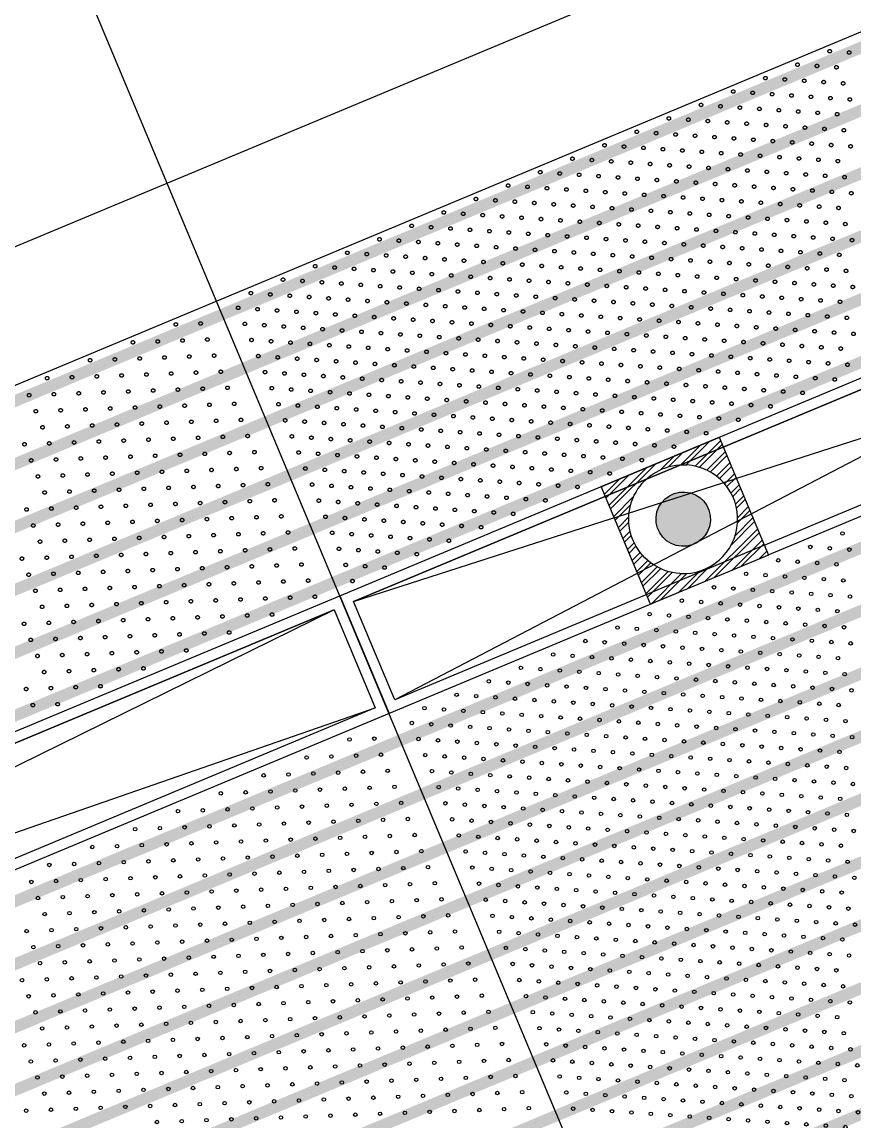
# Model space of a CAD drawing. Header units: millimetres. Extents: x 768159 to 833032, y -1374957 to -1225629.
# Drawn here: x 828610 to 830042, y -1268620 to -1266727 of the extents above; entities that cross this region are included whole.
import ezdxf
from ezdxf.xclip import XClip

# ---------------------------------------------------------------- set-up
doc = ezdxf.new("R2010")
doc.units = ezdxf.units.MM
doc.header["$LTSCALE"] = 10
doc.header["$MEASUREMENT"] = 0
doc.header["$XCLIPFRAME"] = 0
doc.set_wipeout_variables(frame=1)
doc.linetypes.add('CENTER', pattern=[50.8, 31.75, -6.35, 6.35, -6.35])
for name, color, linetype in [('I—平顶—分格线', 8, 'Continuous'), ('I—平顶—喷淋', 21, 'Continuous'), ('I—平顶—暖通', 144, 'Continuous'), ('I—平顶—灯具', 62, 'Continuous'), ('I—平顶—造型', 122, 'Continuous')]:
    doc.layers.add(name, color=color, linetype=linetype)

# ---------------------------------------------------------------- blocks, each defined once
blk = doc.blocks.new('4560')
at = {"layer": 'I—平顶—分格线', "color": 1}
for centre in [(-2960, -20), (-2880, -20), (-2800, -20), (-2720, -20), (-2640, -20), (-2560, -20), (-2480, -20), (-2920, -35), (-2840, -35), (-2760, -35), (-2680, -35), (-2600, -35), (-2520, -35), (-2440, -35), (-2960, -50), (-2880, -50), (-2800, -50), (-2720, -50), (-2640, -50), (-2560, -50), (-2480, -50), (-2920, -65), (-2840, -65), (-2760, -65), (-2680, -65), (-2600, -65), (-2520, -65), (-2440, -65), (-2960, -80), (-2920, -95), (-2880, -80), (-2840, -95), (-2800, -80), (-2760, -95), (-2720, -80), (-2680, -95), (-2640, -80), (-2600, -95), (-2560, -80), (-2520, -95), (-2480, -80), (-2960, -110), (-2880, -110), (-2800, -110), (-2720, -110), (-2640, -110), (-2560, -110), (-2480, -110), (-2920, -125), (-2840, -125), (-2760, -125), (-2680, -125), (-2600, -125), (-2520, -125), (-2960, -140), (-2880, -140), (-2800, -140), (-2720, -140), (-2640, -140), (-2560, -140), (-2480, -140), (-2960, -170), (-2920, -155), (-2880, -170), (-2840, -155), (-2800, -170), (-2760, -155), (-2720, -170), (-2680, -155), (-2640, -170), (-2600, -155), (-2560, -170), (-2520, -155), (-2480, -170), (-2920, -185), (-2840, -185), (-2760, -185), (-2680, -185), (-2600, -185), (-2520, -185), (-2960, -200), (-2880, -200), (-2800, -200), (-2720, -200), (-2640, -200), (-2560, -200), (-2960, -230), (-2920, -215), (-2880, -230), (-2840, -215), (-2800, -230), (-2760, -215), (-2720, -230), (-2680, -215), (-2640, -230), (-2600, -215), (-2560, -230), (-2520, -215), (-2920, -245), (-2840, -245), (-2760, -245), (-2680, -245), (-2600, -245), (-2520, -245), (-2960, -260), (-2880, -260), (-2800, -260), (-2720, -260), (-2640, -260), (-2560, -260), (-2920, -275), (-2840, -275), (-2760, -275), (-2680, -275), (-2600, -275), (-2520, -275), (-2960, -290), (-2920, -305), (-2880, -290), (-2840, -305), (-2800, -290), (-2760, -305), (-2720, -290), (-2680, -305), (-2640, -290), (-2600, -305), (-2560, -290), (-2960, -320), (-2880, -320), (-2800, -320), (-2720, -320), (-2640, -320), (-2560, -320), (-2920, -335), (-2840, -335), (-2760, -335), (-2680, -335), (-2600, -335), (-2960, -350), (-2880, -350), (-2800, -350), (-2720, -350), (-2640, -350), (-2560, -350), (-2960, -380), (-2920, -365), (-2880, -380), (-2840, -365), (-2800, -380), (-2760, -365), (-2720, -380), (-2680, -365), (-2640, -380), (-2600, -365), (-2920, -395), (-2840, -395), (-2760, -395), (-2680, -395), (-2600, -395), (-2960, -410), (-2880, -410), (-2800, -410), (-2720, -410), (-2640, -410), (-2920, -425), (-2840, -425), (-2760, -425), (-2680, -425), (-2600, -425), (-2960, -440), (-2920, -455), (-2880, -440), (-2840, -455), (-2800, -440), (-2760, -455), (-2720, -440), (-2680, -455), (-2640, -440), (-2600, -455), (-2960, -470), (-2880, -470), (-2800, -470), (-2720, -470), (-2640, -470), (-2920, -485), (-2840, -485), (-2760, -485), (-2680, -485), (-2960, -500), (-2880, -500), (-2800, -500), (-2720, -500), (-2640, -500), (-2960, -530), (-2920, -515), (-2880, -530), (-2840, -515), (-2800, -530), (-2760, -515), (-2720, -530), (-2680, -515), (-2640, -530), (-2920, -545), (-2840, -545), (-2760, -545), (-2680, -545), (-2960, -680), (-2920, -695), (-2960, -710), (-2880, -710), (-2960, -740), (-2920, -725), (-2880, -740), (-2840, -725), (-2800, -740), (-2920, -755), (-2840, -755), (-2760, -755), (-2960, -770), (-2880, -770), (-2800, -770), (-2720, -770), (-2920, -785), (-2840, -785), (-2760, -785), (-2680, -785), (-2960, -800), (-2920, -815), (-2880, -800), (-2840, -815), (-2800, -800), (-2760, -815), (-2720, -800), (-2680, -815), (-2640, -800), (-2600, -815), (-2960, -830), (-2880, -830), (-2800, -830), (-2720, -830), (-2640, -830), (-2560, -830), (-2920, -845), (-2840, -845), (-2760, -845), (-2680, -845), (-2600, -845), (-2520, -845), (-2960, -860), (-2880, -860), (-2800, -860), (-2720, -860), (-2640, -860), (-2560, -860), (-2480, -860), (-2960, -890), (-2920, -875), (-2880, -890), (-2840, -875), (-2800, -890), (-2760, -875), (-2720, -890), (-2680, -875), (-2640, -890), (-2600, -875), (-2560, -890), (-2520, -875), (-2480, -890), (-2440, -875), (-2400, -890), (-2920, -905), (-2840, -905), (-2760, -905), (-2680, -905), (-2600, -905), (-2520, -905), (-2440, -905), (-2360, -905), (-2960, -920), (-2880, -920), (-2800, -920), (-2720, -920), (-2640, -920), (-2560, -920), (-2480, -920), (-2400, -920), (-2920, -935), (-2840, -935), (-2760, -935), (-2680, -935), (-2600, -935), (-2520, -935), (-2440, -935), (-2360, -935), (-2960, -950), (-2920, -965), (-2880, -950), (-2840, -965), (-2800, -950), (-2760, -965), (-2720, -950), (-2680, -965), (-2640, -950), (-2600, -965), (-2560, -950), (-2520, -965), (-2480, -950), (-2440, -965), (-2400, -950), (-2360, -965), (-2320, -950), (-2280, -965), (-2960, -980), (-2880, -980), (-2800, -980), (-2720, -980), (-2640, -980), (-2560, -980), (-2480, -980), (-2400, -980), (-2320, -980), (-2240, -980), (-2920, -995), (-2840, -995), (-2760, -995), (-2680, -995), (-2600, -995), (-2520, -995), (-2440, -995), (-2360, -995), (-2280, -995), (-2200, -995), (-2960, -1010), (-2920, -1025), (-2880, -1010), (-2840, -1025), (-2800, -1010), (-2760, -1025), (-2720, -1010), (-2680, -1025), (-2640, -1010), (-2600, -1025), (-2560, -1010), (-2520, -1025), (-2480, -1010), (-2440, -1025), (-2400, -1010), (-2360, -1025), (-2320, -1010), (-2280, -1025), (-2240, -1010), (-2200, -1025), (-2160, -1010), (-2960, -1040), (-2880, -1040), (-2800, -1040), (-2720, -1040), (-2640, -1040), (-2560, -1040), (-2480, -1040), (-2400, -1040), (-2320, -1040), (-2240, -1040), (-2920, -1055), (-2840, -1055), (-2760, -1055), (-2680, -1055), (-2600, -1055), (-2520, -1055), (-2440, -1055), (-2360, -1055), (-2280, -1055), (-2200, -1055), (-2960, -1070), (-2880, -1070), (-2800, -1070), (-2720, -1070), (-2640, -1070), (-2560, -1070), (-2480, -1070), (-2400, -1070), (-2320, -1070), (-2240, -1070), (-2960, -1100), (-2920, -1085), (-2880, -1100), (-2840, -1085), (-2800, -1100), (-2760, -1085), (-2720, -1100), (-2680, -1085), (-2640, -1100), (-2600, -1085), (-2560, -1100), (-2520, -1085), (-2480, -1100), (-2440, -1085), (-2400, -1100), (-2360, -1085), (-2320, -1100), (-2280, -1085), (-2240, -1100), (-2200, -1085), (-2920, -1115), (-2840, -1115), (-2760, -1115), (-2680, -1115), (-2600, -1115), (-2520, -1115), (-2440, -1115), (-2360, -1115), (-2280, -1115), (-2200, -1115), (-2960, -1130), (-2880, -1130), (-2800, -1130), (-2720, -1130), (-2640, -1130), (-2560, -1130), (-2480, -1130), (-2400, -1130), (-2320, -1130), (-2240, -1130), (-2920, -1145), (-2840, -1145), (-2760, -1145), (-2680, -1145), (-2600, -1145), (-2520, -1145), (-2440, -1145), (-2360, -1145), (-2280, -1145), (-2960, -1160), (-2920, -1175), (-2880, -1160), (-2840, -1175), (-2800, -1160), (-2760, -1175), (-2720, -1160), (-2680, -1175), (-2640, -1160), (-2600, -1175), (-2560, -1160), (-2520, -1175), (-2480, -1160), (-2440, -1175), (-2400, -1160), (-2360, -1175), (-2320, -1160), (-2280, -1175), (-2240, -1160), (-2960, -1190), (-2880, -1190), (-2800, -1190), (-2720, -1190), (-2640, -1190), (-2560, -1190), (-2480, -1190), (-2400, -1190), (-2320, -1190), (-2240, -1190), (-2920, -1205), (-2840, -1205), (-2760, -1205), (-2680, -1205), (-2600, -1205), (-2520, -1205), (-2440, -1205), (-2360, -1205), (-2280, -1205), (-2960, -1220), (-2880, -1220), (-2800, -1220), (-2720, -1220), (-2640, -1220), (-2560, -1220), (-2480, -1220), (-2400, -1220), (-2320, -1220), (-2240, -1220), (-2960, -1250), (-2920, -1235), (-2880, -1250), (-2840, -1235), (-2800, -1250), (-2760, -1235), (-2720, -1250), (-2680, -1235), (-2640, -1250), (-2600, -1235), (-2560, -1250), (-2520, -1235), (-2480, -1250), (-2440, -1235), (-2400, -1250), (-2360, -1235), (-2320, -1250), (-2280, -1235), (-2920, -1265), (-2840, -1265), (-2760, -1265), (-2680, -1265), (-2600, -1265), (-2520, -1265), (-2440, -1265), (-2360, -1265), (-2280, -1265), (-2960, -1280), (-2880, -1280), (-2800, -1280), (-2720, -1280), (-2640, -1280), (-2560, -1280), (-2480, -1280), (-2400, -1280), (-2320, -1280), (-2920, -1295), (-2840, -1295), (-2760, -1295), (-2680, -1295), (-2600, -1295), (-2520, -1295), (-2440, -1295), (-2360, -1295), (-2280, -1295), (-2960, -1310), (-2920, -1325), (-2880, -1310), (-2840, -1325), (-2800, -1310), (-2760, -1325), (-2720, -1310), (-2680, -1325), (-2640, -1310), (-2600, -1325), (-2560, -1310), (-2520, -1325), (-2480, -1310), (-2440, -1325), (-2400, -1310), (-2360, -1325), (-2320, -1310), (-2960, -1340), (-2880, -1340), (-2800, -1340), (-2720, -1340), (-2640, -1340), (-2560, -1340), (-2480, -1340), (-2400, -1340), (-2320, -1340), (-2920, -1355), (-2840, -1355), (-2760, -1355), (-2680, -1355), (-2600, -1355), (-2520, -1355), (-2440, -1355), (-2360, -1355), (-2960, -1370), (-2880, -1370), (-2800, -1370), (-2720, -1370), (-2640, -1370), (-2560, -1370), (-2480, -1370), (-2400, -1370), (-2320, -1370), (-2920, -1385), (-2840, -1385), (-2760, -1385), (-2680, -1385), (-2600, -1385), (-2520, -1385), (-2440, -1385), (-2360, -1385)]:
    blk.add_circle(centre, 3, dxfattribs=at)
blk = doc.blocks.new('30-2')
at = {"layer": 'I—平顶—分格线'}
for centre in [(-530, -1054.7), (-545, -1084.7), (-515, -1084.7), (-485, -1084.7), (-455, -1084.7), (-530, -1114.7), (-500, -1114.7), (-470, -1114.7), (-440, -1114.7), (-410, -1114.7), (-380, -1114.7), (-545, -1144.7), (-515, -1144.7), (-485, -1144.7), (-455, -1144.7), (-425, -1144.7), (-395, -1144.7), (-365, -1144.7), (-335, -1144.7), (-305, -1144.7), (-530, -1174.7), (-500, -1174.7), (-470, -1174.7), (-440, -1174.7), (-410, -1174.7), (-380, -1174.7), (-350, -1174.7), (-320, -1174.7), (-290, -1174.7), (-260, -1174.7), (-230, -1174.7), (-545, -1204.7), (-515, -1204.7), (-485, -1204.7), (-455, -1204.7), (-425, -1204.7), (-395, -1204.7), (-365, -1204.7), (-335, -1204.7), (-305, -1204.7), (-275, -1204.7), (-245, -1204.7), (-215, -1204.7), (-185, -1204.7), (-155, -1204.7), (-530, -1234.7), (-500, -1234.7), (-470, -1234.7), (-440, -1234.7), (-410, -1234.7), (-380, -1234.7), (-350, -1234.7), (-320, -1234.7), (-290, -1234.7), (-260, -1234.7), (-230, -1234.7), (-200, -1234.7), (-170, -1234.7), (-140, -1234.7), (-110, -1234.7), (-80, -1234.7), (-545, -1264.7), (-515, -1264.7), (-485, -1264.7), (-455, -1264.7), (-425, -1264.7), (-395, -1264.7), (-365, -1264.7), (-335, -1264.7), (-305, -1264.7), (-275, -1264.7), (-245, -1264.7), (-215, -1264.7), (-185, -1264.7), (-155, -1264.7), (-125, -1264.7), (-95, -1264.7), (-65, -1264.7), (-35, -1264.7), (-530, -1294.7), (-500, -1294.7), (-470, -1294.7), (-440, -1294.7), (-410, -1294.7), (-380, -1294.7), (-350, -1294.7), (-320, -1294.7), (-290, -1294.7), (-260, -1294.7), (-230, -1294.7), (-200, -1294.7), (-170, -1294.7), (-140, -1294.7), (-110, -1294.7), (-80, -1294.7), (-50, -1294.7), (-20, -1294.7), (-545, -1324.7), (-515, -1324.7), (-485, -1324.7), (-455, -1324.7), (-425, -1324.7), (-395, -1324.7), (-365, -1324.7), (-335, -1324.7), (-305, -1324.7), (-275, -1324.7), (-245, -1324.7), (-215, -1324.7), (-185, -1324.7), (-155, -1324.7), (-125, -1324.7), (-95, -1324.7), (-65, -1324.7), (-35, -1324.7), (-530, -1354.7), (-500, -1354.7), (-470, -1354.7), (-440, -1354.7), (-410, -1354.7), (-380, -1354.7), (-350, -1354.7), (-320, -1354.7), (-290, -1354.7), (-260, -1354.7), (-230, -1354.7), (-200, -1354.7), (-170, -1354.7), (-140, -1354.7), (-110, -1354.7), (-80, -1354.7), (-50, -1354.7), (-20, -1354.7), (-1385, -1384.7), (-1355, -1384.7), (-545, -1384.7), (-515, -1384.7), (-485, -1384.7), (-455, -1384.7), (-425, -1384.7), (-395, -1384.7), (-365, -1384.7), (-335, -1384.7), (-305, -1384.7), (-275, -1384.7), (-245, -1384.7), (-215, -1384.7), (-185, -1384.7), (-155, -1384.7), (-125, -1384.7), (-95, -1384.7), (-65, -1384.7), (-35, -1384.7), (-1370, -1414.7), (-1340, -1414.7), (-1310, -1414.7), (-1280, -1414.7), (-530, -1414.7), (-500, -1414.7), (-470, -1414.7), (-440, -1414.7), (-410, -1414.7), (-380, -1414.7), (-350, -1414.7), (-320, -1414.7), (-290, -1414.7), (-260, -1414.7), (-230, -1414.7), (-200, -1414.7), (-170, -1414.7), (-140, -1414.7), (-110, -1414.7), (-80, -1414.7), (-50, -1414.7), (-20, -1414.7), (-1385, -1444.7), (-1355, -1444.7), (-1325, -1444.7), (-1295, -1444.7), (-1265, -1444.7), (-1235, -1444.7), (-1205, -1444.7), (-545, -1444.7), (-515, -1444.7), (-485, -1444.7), (-455, -1444.7), (-425, -1444.7), (-395, -1444.7), (-365, -1444.7), (-335, -1444.7), (-305, -1444.7), (-275, -1444.7), (-245, -1444.7), (-215, -1444.7), (-185, -1444.7), (-155, -1444.7), (-125, -1444.7), (-95, -1444.7), (-65, -1444.7), (-35, -1444.7), (-1370, -1474.7), (-1340, -1474.7), (-1310, -1474.7), (-1280, -1474.7), (-1250, -1474.7), (-1220, -1474.7), (-1190, -1474.7), (-1160, -1474.7), (-1130, -1474.7), (-530, -1474.7), (-500, -1474.7), (-470, -1474.7), (-440, -1474.7), (-410, -1474.7), (-380, -1474.7), (-350, -1474.7), (-320, -1474.7), (-290, -1474.7), (-260, -1474.7), (-230, -1474.7), (-200, -1474.7), (-170, -1474.7), (-140, -1474.7), (-110, -1474.7), (-80, -1474.7), (-50, -1474.7), (-20, -1474.7), (-1385, -1504.7), (-1355, -1504.7), (-1325, -1504.7), (-1295, -1504.7), (-1265, -1504.7), (-1235, -1504.7), (-1205, -1504.7), (-1175, -1504.7), (-1145, -1504.7), (-1115, -1504.7), (-1085, -1504.7), (-1055, -1504.7), (-545, -1504.7), (-515, -1504.7), (-485, -1504.7), (-455, -1504.7), (-425, -1504.7), (-395, -1504.7), (-365, -1504.7), (-335, -1504.7), (-305, -1504.7), (-275, -1504.7), (-245, -1504.7), (-215, -1504.7), (-185, -1504.7), (-155, -1504.7), (-125, -1504.7), (-95, -1504.7), (-65, -1504.7), (-35, -1504.7), (-1370, -1534.7), (-1340, -1534.7), (-1310, -1534.7), (-1280, -1534.7), (-1250, -1534.7), (-1220, -1534.7), (-1190, -1534.7), (-1160, -1534.7), (-1130, -1534.7), (-1100, -1534.7), (-1070, -1534.7), (-1040, -1534.7), (-1010, -1534.7), (-980, -1534.7), (-530, -1534.7), (-500, -1534.7), (-470, -1534.7), (-440, -1534.7), (-410, -1534.7), (-380, -1534.7), (-350, -1534.7), (-320, -1534.7), (-290, -1534.7), (-260, -1534.7), (-230, -1534.7), (-200, -1534.7), (-170, -1534.7), (-140, -1534.7), (-110, -1534.7), (-80, -1534.7), (-50, -1534.7), (-20, -1534.7), (-1385, -1564.7), (-1355, -1564.7), (-1325, -1564.7), (-1295, -1564.7), (-1265, -1564.7), (-1235, -1564.7), (-1205, -1564.7), (-1175, -1564.7), (-1145, -1564.7), (-1115, -1564.7), (-1085, -1564.7), (-1055, -1564.7), (-1025, -1564.7), (-995, -1564.7), (-965, -1564.7), (-935, -1564.7), (-905, -1564.7), (-545, -1564.7), (-515, -1564.7), (-485, -1564.7), (-455, -1564.7), (-425, -1564.7), (-395, -1564.7), (-365, -1564.7), (-335, -1564.7), (-305, -1564.7), (-275, -1564.7), (-245, -1564.7), (-215, -1564.7), (-185, -1564.7), (-155, -1564.7), (-125, -1564.7), (-95, -1564.7), (-65, -1564.7), (-35, -1564.7), (-1370, -1594.7), (-1340, -1594.7), (-1310, -1594.7), (-1280, -1594.7), (-1250, -1594.7), (-1220, -1594.7), (-1190, -1594.7), (-1160, -1594.7), (-1130, -1594.7), (-1100, -1594.7), (-1070, -1594.7), (-1040, -1594.7), (-1010, -1594.7), (-980, -1594.7), (-950, -1594.7), (-920, -1594.7), (-890, -1594.7), (-860, -1594.7), (-830, -1594.7), (-530, -1594.7), (-500, -1594.7), (-470, -1594.7), (-440, -1594.7), (-410, -1594.7), (-380, -1594.7), (-350, -1594.7), (-320, -1594.7), (-290, -1594.7), (-260, -1594.7), (-230, -1594.7), (-200, -1594.7), (-170, -1594.7), (-140, -1594.7), (-110, -1594.7), (-80, -1594.7), (-50, -1594.7), (-20, -1594.7), (-1385, -1624.7), (-1355, -1624.7), (-1325, -1624.7), (-1295, -1624.7), (-1265, -1624.7), (-1235, -1624.7), (-1205, -1624.7), (-1175, -1624.7), (-1145, -1624.7), (-1115, -1624.7), (-1085, -1624.7), (-1055, -1624.7), (-1025, -1624.7), (-995, -1624.7), (-965, -1624.7), (-935, -1624.7), (-905, -1624.7), (-875, -1624.7), (-845, -1624.7), (-815, -1624.7), (-785, -1624.7), (-755, -1624.7), (-545, -1624.7), (-515, -1624.7), (-485, -1624.7), (-455, -1624.7), (-425, -1624.7), (-395, -1624.7), (-365, -1624.7), (-335, -1624.7), (-305, -1624.7), (-275, -1624.7), (-245, -1624.7), (-215, -1624.7), (-185, -1624.7), (-155, -1624.7), (-125, -1624.7), (-95, -1624.7), (-65, -1624.7), (-35, -1624.7), (-1370, -1654.7), (-1340, -1654.7), (-1310, -1654.7), (-1280, -1654.7), (-1250, -1654.7), (-1220, -1654.7), (-1190, -1654.7), (-1160, -1654.7), (-1130, -1654.7), (-1100, -1654.7), (-1070, -1654.7), (-1040, -1654.7), (-1010, -1654.7), (-980, -1654.7), (-950, -1654.7), (-920, -1654.7), (-890, -1654.7), (-860, -1654.7), (-830, -1654.7), (-800, -1654.7), (-770, -1654.7), (-740, -1654.7), (-710, -1654.7), (-530, -1654.7), (-500, -1654.7), (-470, -1654.7), (-440, -1654.7), (-410, -1654.7), (-380, -1654.7), (-350, -1654.7), (-320, -1654.7), (-290, -1654.7), (-260, -1654.7), (-230, -1654.7), (-200, -1654.7), (-170, -1654.7), (-140, -1654.7), (-110, -1654.7), (-80, -1654.7), (-50, -1654.7), (-20, -1654.7), (-1385, -1684.7), (-1355, -1684.7), (-1325, -1684.7), (-1295, -1684.7), (-1265, -1684.7), (-1235, -1684.7), (-1205, -1684.7), (-1175, -1684.7), (-1145, -1684.7), (-1115, -1684.7), (-1085, -1684.7), (-1055, -1684.7), (-1025, -1684.7), (-995, -1684.7), (-965, -1684.7), (-935, -1684.7), (-905, -1684.7), (-875, -1684.7), (-845, -1684.7), (-815, -1684.7), (-785, -1684.7), (-755, -1684.7), (-725, -1684.7), (-695, -1684.7), (-665, -1684.7), (-635, -1684.7), (-545, -1684.7), (-515, -1684.7), (-485, -1684.7), (-455, -1684.7), (-425, -1684.7), (-395, -1684.7), (-365, -1684.7), (-335, -1684.7), (-305, -1684.7), (-275, -1684.7), (-245, -1684.7), (-215, -1684.7), (-185, -1684.7), (-155, -1684.7), (-125, -1684.7), (-95, -1684.7), (-65, -1684.7), (-35, -1684.7), (-1370, -1714.7), (-1340, -1714.7), (-1310, -1714.7), (-1280, -1714.7), (-1250, -1714.7), (-1220, -1714.7), (-1190, -1714.7), (-1160, -1714.7), (-1130, -1714.7), (-1100, -1714.7), (-1070, -1714.7), (-1040, -1714.7), (-1010, -1714.7), (-980, -1714.7), (-950, -1714.7), (-920, -1714.7), (-890, -1714.7), (-860, -1714.7), (-830, -1714.7), (-800, -1714.7), (-770, -1714.7), (-740, -1714.7), (-710, -1714.7), (-680, -1714.7), (-650, -1714.7), (-620, -1714.7), (-590, -1714.7), (-560, -1714.7), (-530, -1714.7), (-500, -1714.7), (-470, -1714.7), (-440, -1714.7), (-410, -1714.7), (-380, -1714.7), (-350, -1714.7), (-320, -1714.7), (-290, -1714.7), (-260, -1714.7), (-230, -1714.7), (-200, -1714.7), (-170, -1714.7), (-140, -1714.7), (-110, -1714.7), (-80, -1714.7), (-50, -1714.7), (-20, -1714.7), (-1385, -1744.7), (-1355, -1744.7), (-1325, -1744.7), (-1295, -1744.7), (-1265, -1744.7), (-1235, -1744.7), (-1205, -1744.7), (-1175, -1744.7), (-1145, -1744.7), (-1115, -1744.7), (-1085, -1744.7), (-1055, -1744.7), (-1025, -1744.7), (-995, -1744.7), (-965, -1744.7), (-935, -1744.7), (-905, -1744.7), (-875, -1744.7), (-845, -1744.7), (-815, -1744.7), (-785, -1744.7), (-755, -1744.7), (-725, -1744.7), (-695, -1744.7), (-665, -1744.7), (-635, -1744.7), (-605, -1744.7), (-575, -1744.7), (-545, -1744.7), (-515, -1744.7), (-485, -1744.7), (-455, -1744.7), (-425, -1744.7), (-395, -1744.7), (-365, -1744.7), (-335, -1744.7), (-305, -1744.7), (-275, -1744.7), (-245, -1744.7), (-215, -1744.7), (-185, -1744.7), (-155, -1744.7), (-125, -1744.7), (-95, -1744.7), (-65, -1744.7), (-35, -1744.7), (-1370, -1774.7), (-1340, -1774.7), (-1310, -1774.7), (-1280, -1774.7), (-1250, -1774.7), (-1220, -1774.7), (-1190, -1774.7), (-1160, -1774.7), (-1130, -1774.7), (-1100, -1774.7), (-1070, -1774.7), (-1040, -1774.7), (-1010, -1774.7), (-980, -1774.7), (-950, -1774.7), (-920, -1774.7), (-890, -1774.7), (-860, -1774.7), (-830, -1774.7), (-800, -1774.7), (-770, -1774.7), (-740, -1774.7), (-710, -1774.7), (-680, -1774.7), (-650, -1774.7), (-620, -1774.7), (-590, -1774.7), (-560, -1774.7), (-530, -1774.7), (-500, -1774.7), (-470, -1774.7), (-440, -1774.7), (-410, -1774.7), (-380, -1774.7), (-350, -1774.7), (-320, -1774.7), (-290, -1774.7), (-260, -1774.7), (-230, -1774.7), (-200, -1774.7), (-170, -1774.7), (-140, -1774.7), (-110, -1774.7), (-80, -1774.7), (-50, -1774.7), (-20, -1774.7), (-1385, -1804.7), (-1355, -1804.7), (-1325, -1804.7), (-1295, -1804.7), (-1265, -1804.7), (-1235, -1804.7), (-1205, -1804.7), (-1175, -1804.7), (-1145, -1804.7), (-1115, -1804.7), (-1085, -1804.7), (-1055, -1804.7), (-1025, -1804.7), (-995, -1804.7), (-965, -1804.7), (-935, -1804.7), (-905, -1804.7), (-875, -1804.7), (-845, -1804.7), (-815, -1804.7), (-785, -1804.7), (-755, -1804.7), (-725, -1804.7), (-695, -1804.7), (-665, -1804.7), (-635, -1804.7), (-605, -1804.7), (-575, -1804.7), (-545, -1804.7), (-515, -1804.7), (-485, -1804.7), (-455, -1804.7), (-425, -1804.7), (-395, -1804.7), (-365, -1804.7), (-335, -1804.7), (-305, -1804.7), (-275, -1804.7), (-245, -1804.7), (-215, -1804.7), (-185, -1804.7), (-155, -1804.7), (-125, -1804.7), (-95, -1804.7), (-65, -1804.7), (-35, -1804.7), (-1370, -1834.7), (-1340, -1834.7), (-1310, -1834.7), (-1280, -1834.7), (-1250, -1834.7), (-1220, -1834.7), (-1190, -1834.7), (-1160, -1834.7), (-1130, -1834.7), (-1100, -1834.7), (-1070, -1834.7), (-1040, -1834.7), (-1010, -1834.7), (-980, -1834.7), (-950, -1834.7), (-920, -1834.7), (-890, -1834.7), (-860, -1834.7), (-830, -1834.7), (-800, -1834.7), (-770, -1834.7), (-740, -1834.7), (-710, -1834.7), (-680, -1834.7), (-650, -1834.7), (-620, -1834.7), (-590, -1834.7), (-560, -1834.7), (-530, -1834.7), (-500, -1834.7), (-470, -1834.7), (-440, -1834.7), (-410, -1834.7), (-380, -1834.7), (-350, -1834.7), (-320, -1834.7), (-290, -1834.7), (-260, -1834.7), (-230, -1834.7), (-200, -1834.7), (-170, -1834.7), (-140, -1834.7), (-110, -1834.7), (-80, -1834.7), (-50, -1834.7), (-20, -1834.7), (-1385, -1864.7), (-1355, -1864.7), (-1325, -1864.7), (-1295, -1864.7), (-1265, -1864.7), (-1235, -1864.7), (-1205, -1864.7), (-1175, -1864.7), (-1145, -1864.7), (-1115, -1864.7), (-1085, -1864.7), (-1055, -1864.7), (-1025, -1864.7), (-995, -1864.7), (-965, -1864.7), (-935, -1864.7), (-905, -1864.7), (-875, -1864.7), (-845, -1864.7), (-815, -1864.7), (-785, -1864.7), (-755, -1864.7), (-725, -1864.7), (-695, -1864.7), (-665, -1864.7), (-635, -1864.7), (-605, -1864.7), (-575, -1864.7), (-545, -1864.7), (-515, -1864.7), (-485, -1864.7), (-455, -1864.7), (-425, -1864.7), (-395, -1864.7), (-365, -1864.7), (-335, -1864.7), (-305, -1864.7), (-275, -1864.7), (-245, -1864.7), (-215, -1864.7), (-185, -1864.7), (-155, -1864.7), (-125, -1864.7), (-95, -1864.7), (-65, -1864.7), (-35, -1864.7), (-1370, -1894.7), (-1340, -1894.7), (-1310, -1894.7), (-1280, -1894.7), (-1250, -1894.7), (-1220, -1894.7), (-1190, -1894.7), (-1160, -1894.7), (-1130, -1894.7), (-1100, -1894.7), (-1070, -1894.7), (-1040, -1894.7), (-1010, -1894.7), (-980, -1894.7), (-950, -1894.7), (-920, -1894.7), (-890, -1894.7), (-860, -1894.7), (-830, -1894.7), (-800, -1894.7), (-770, -1894.7), (-740, -1894.7), (-710, -1894.7), (-680, -1894.7), (-650, -1894.7), (-620, -1894.7), (-590, -1894.7), (-560, -1894.7), (-530, -1894.7), (-500, -1894.7), (-470, -1894.7), (-440, -1894.7), (-410, -1894.7), (-380, -1894.7), (-350, -1894.7), (-320, -1894.7), (-290, -1894.7), (-260, -1894.7), (-230, -1894.7), (-200, -1894.7), (-170, -1894.7), (-140, -1894.7), (-110, -1894.7), (-80, -1894.7), (-50, -1894.7), (-20, -1894.7), (-1385, -1924.7), (-1355, -1924.7), (-1325, -1924.7), (-1295, -1924.7), (-1265, -1924.7), (-1235, -1924.7), (-1205, -1924.7), (-1175, -1924.7), (-1145, -1924.7), (-1115, -1924.7), (-1085, -1924.7), (-1055, -1924.7), (-1025, -1924.7), (-995, -1924.7), (-965, -1924.7), (-935, -1924.7), (-905, -1924.7), (-875, -1924.7), (-845, -1924.7), (-815, -1924.7), (-785, -1924.7), (-755, -1924.7), (-725, -1924.7), (-695, -1924.7), (-665, -1924.7), (-635, -1924.7), (-605, -1924.7), (-575, -1924.7), (-545, -1924.7), (-515, -1924.7), (-485, -1924.7), (-455, -1924.7), (-425, -1924.7), (-395, -1924.7), (-365, -1924.7), (-335, -1924.7), (-305, -1924.7), (-275, -1924.7), (-245, -1924.7), (-215, -1924.7), (-185, -1924.7), (-155, -1924.7), (-125, -1924.7), (-95, -1924.7), (-65, -1924.7), (-35, -1924.7), (-1370, -1954.7), (-1340, -1954.7), (-1310, -1954.7), (-1280, -1954.7), (-1250, -1954.7), (-1220, -1954.7), (-1190, -1954.7), (-1160, -1954.7), (-1130, -1954.7), (-1100, -1954.7), (-1070, -1954.7), (-1040, -1954.7), (-1010, -1954.7), (-980, -1954.7), (-950, -1954.7), (-920, -1954.7), (-890, -1954.7), (-860, -1954.7), (-830, -1954.7), (-800, -1954.7), (-770, -1954.7), (-740, -1954.7), (-710, -1954.7), (-680, -1954.7), (-650, -1954.7), (-620, -1954.7), (-590, -1954.7), (-560, -1954.7), (-530, -1954.7), (-500, -1954.7), (-470, -1954.7), (-440, -1954.7), (-410, -1954.7), (-380, -1954.7), (-350, -1954.7), (-320, -1954.7), (-290, -1954.7), (-260, -1954.7), (-230, -1954.7), (-200, -1954.7), (-170, -1954.7), (-140, -1954.7), (-110, -1954.7), (-80, -1954.7), (-50, -1954.7), (-20, -1954.7), (-1385, -1984.7), (-1355, -1984.7), (-1325, -1984.7), (-1295, -1984.7), (-1265, -1984.7), (-1235, -1984.7), (-1205, -1984.7), (-1175, -1984.7), (-1145, -1984.7), (-1115, -1984.7), (-1085, -1984.7), (-1055, -1984.7), (-1025, -1984.7), (-995, -1984.7), (-965, -1984.7), (-935, -1984.7), (-905, -1984.7), (-875, -1984.7), (-845, -1984.7), (-815, -1984.7), (-785, -1984.7), (-755, -1984.7), (-725, -1984.7), (-695, -1984.7), (-665, -1984.7), (-635, -1984.7), (-605, -1984.7), (-575, -1984.7), (-545, -1984.7), (-515, -1984.7), (-485, -1984.7), (-455, -1984.7), (-425, -1984.7), (-395, -1984.7), (-365, -1984.7), (-335, -1984.7), (-305, -1984.7), (-275, -1984.7), (-245, -1984.7), (-215, -1984.7), (-185, -1984.7), (-155, -1984.7), (-125, -1984.7), (-95, -1984.7), (-65, -1984.7), (-35, -1984.7), (-1370, -2014.7), (-1340, -2014.7), (-1310, -2014.7), (-1280, -2014.7), (-1250, -2014.7), (-1220, -2014.7), (-1190, -2014.7), (-1160, -2014.7), (-1130, -2014.7), (-1100, -2014.7), (-1070, -2014.7), (-1040, -2014.7), (-1010, -2014.7), (-980, -2014.7), (-950, -2014.7), (-920, -2014.7), (-890, -2014.7), (-860, -2014.7), (-830, -2014.7), (-800, -2014.7), (-770, -2014.7), (-740, -2014.7), (-710, -2014.7), (-680, -2014.7), (-650, -2014.7), (-620, -2014.7), (-590, -2014.7), (-560, -2014.7), (-530, -2014.7), (-500, -2014.7), (-470, -2014.7), (-440, -2014.7), (-410, -2014.7), (-380, -2014.7), (-350, -2014.7), (-320, -2014.7), (-290, -2014.7), (-260, -2014.7), (-230, -2014.7), (-200, -2014.7), (-170, -2014.7), (-140, -2014.7), (-110, -2014.7), (-80, -2014.7), (-50, -2014.7), (-20, -2014.7), (-1385, -2044.7), (-1355, -2044.7), (-1325, -2044.7), (-1295, -2044.7), (-1265, -2044.7), (-1235, -2044.7), (-1205, -2044.7), (-1175, -2044.7), (-1145, -2044.7), (-1115, -2044.7), (-1085, -2044.7), (-1055, -2044.7), (-1025, -2044.7), (-995, -2044.7), (-965, -2044.7), (-935, -2044.7), (-905, -2044.7), (-875, -2044.7), (-845, -2044.7), (-815, -2044.7), (-785, -2044.7), (-755, -2044.7), (-725, -2044.7), (-695, -2044.7), (-665, -2044.7), (-635, -2044.7), (-605, -2044.7), (-575, -2044.7), (-545, -2044.7), (-515, -2044.7), (-485, -2044.7), (-455, -2044.7), (-425, -2044.7), (-395, -2044.7), (-365, -2044.7), (-335, -2044.7), (-305, -2044.7), (-275, -2044.7), (-245, -2044.7), (-215, -2044.7), (-185, -2044.7), (-155, -2044.7), (-125, -2044.7), (-95, -2044.7), (-65, -2044.7), (-35, -2044.7), (-1370, -2074.7), (-1340, -2074.7), (-1310, -2074.7), (-1280, -2074.7), (-1250, -2074.7), (-1220, -2074.7), (-1190, -2074.7), (-1160, -2074.7), (-1130, -2074.7), (-1100, -2074.7), (-1070, -2074.7), (-1040, -2074.7), (-1010, -2074.7), (-980, -2074.7), (-950, -2074.7), (-920, -2074.7), (-890, -2074.7), (-860, -2074.7), (-830, -2074.7), (-800, -2074.7), (-770, -2074.7), (-740, -2074.7), (-710, -2074.7), (-680, -2074.7), (-650, -2074.7), (-620, -2074.7), (-590, -2074.7), (-530, -2074.7), (-500, -2074.7), (-470, -2074.7), (-440, -2074.7), (-410, -2074.7), (-380, -2074.7), (-350, -2074.7), (-320, -2074.7), (-290, -2074.7), (-260, -2074.7), (-230, -2074.7), (-200, -2074.7), (-170, -2074.7), (-140, -2074.7), (-110, -2074.7), (-80, -2074.7), (-50, -2074.7), (-20, -2074.7), (-1385, -2104.7), (-1355, -2104.7), (-1325, -2104.7), (-1295, -2104.7), (-1265, -2104.7), (-1235, -2104.7), (-1205, -2104.7), (-1175, -2104.7), (-1145, -2104.7), (-1115, -2104.7), (-1085, -2104.7), (-1055, -2104.7), (-1025, -2104.7), (-995, -2104.7), (-965, -2104.7), (-935, -2104.7), (-905, -2104.7), (-875, -2104.7), (-845, -2104.7), (-815, -2104.7), (-785, -2104.7), (-755, -2104.7), (-725, -2104.7), (-695, -2104.7), (-665, -2104.7), (-635, -2104.7), (-605, -2104.7), (-545, -2104.7), (-515, -2104.7), (-485, -2104.7), (-455, -2104.7), (-425, -2104.7), (-395, -2104.7), (-365, -2104.7), (-335, -2104.7), (-305, -2104.7), (-275, -2104.7), (-245, -2104.7), (-215, -2104.7), (-185, -2104.7), (-155, -2104.7), (-125, -2104.7), (-95, -2104.7), (-65, -2104.7), (-35, -2104.7), (-1370, -2134.7), (-1340, -2134.7), (-1310, -2134.7), (-1280, -2134.7), (-1250, -2134.7), (-1220, -2134.7), (-1190, -2134.7), (-1160, -2134.7), (-1130, -2134.7), (-1100, -2134.7), (-1070, -2134.7), (-1040, -2134.7), (-1010, -2134.7), (-980, -2134.7), (-950, -2134.7), (-920, -2134.7), (-890, -2134.7), (-860, -2134.7), (-830, -2134.7), (-800, -2134.7), (-770, -2134.7), (-740, -2134.7), (-710, -2134.7), (-680, -2134.7), (-650, -2134.7), (-620, -2134.7), (-530, -2134.7), (-500, -2134.7), (-470, -2134.7), (-440, -2134.7), (-410, -2134.7), (-380, -2134.7), (-350, -2134.7), (-320, -2134.7), (-290, -2134.7), (-260, -2134.7), (-230, -2134.7), (-200, -2134.7), (-170, -2134.7), (-140, -2134.7), (-110, -2134.7), (-80, -2134.7), (-50, -2134.7), (-20, -2134.7), (-1385, -2164.7), (-1355, -2164.7), (-1325, -2164.7), (-1295, -2164.7), (-1265, -2164.7), (-1235, -2164.7), (-1205, -2164.7), (-1175, -2164.7), (-1145, -2164.7), (-1115, -2164.7), (-1085, -2164.7), (-1055, -2164.7), (-1025, -2164.7), (-995, -2164.7), (-965, -2164.7), (-935, -2164.7), (-905, -2164.7), (-875, -2164.7), (-845, -2164.7), (-815, -2164.7), (-785, -2164.7), (-755, -2164.7), (-725, -2164.7), (-695, -2164.7), (-665, -2164.7), (-635, -2164.7), (-545, -2164.7), (-515, -2164.7), (-485, -2164.7), (-455, -2164.7), (-425, -2164.7), (-395, -2164.7), (-365, -2164.7), (-335, -2164.7), (-305, -2164.7), (-275, -2164.7), (-245, -2164.7), (-215, -2164.7), (-185, -2164.7), (-155, -2164.7), (-125, -2164.7), (-95, -2164.7), (-65, -2164.7), (-35, -2164.7), (-1370, -2194.7), (-1340, -2194.7), (-1310, -2194.7), (-1280, -2194.7), (-1250, -2194.7), (-1220, -2194.7), (-1190, -2194.7), (-1160, -2194.7), (-1130, -2194.7), (-1100, -2194.7), (-1070, -2194.7), (-1040, -2194.7), (-1010, -2194.7), (-980, -2194.7), (-950, -2194.7), (-920, -2194.7), (-890, -2194.7), (-860, -2194.7), (-830, -2194.7), (-800, -2194.7), (-770, -2194.7), (-740, -2194.7), (-710, -2194.7), (-680, -2194.7), (-650, -2194.7), (-530, -2194.7), (-500, -2194.7), (-470, -2194.7), (-440, -2194.7), (-410, -2194.7), (-380, -2194.7), (-350, -2194.7), (-320, -2194.7), (-290, -2194.7), (-260, -2194.7), (-230, -2194.7), (-200, -2194.7), (-170, -2194.7), (-140, -2194.7), (-110, -2194.7), (-80, -2194.7), (-50, -2194.7), (-20, -2194.7)]:
    blk.add_circle(centre, 3, dxfattribs=at)
blk = doc.blocks.new('*U294')
for p, q in [((-938.2, 85.33), (225.42, 85.33)), ((-938.2, 0), (-938.2, 85.33)), ((225.42, 85.33), (225.42, 0)), ((218.31, 78.22), (-931.08, 78.22)), ((-931.08, 78.22), (218.31, 78.22)), ((-931.08, 7.11), (-931.08, 78.22)), ((218.31, 78.22), (-931.08, 7.11)), ((-931.08, 78.22), (218.31, 7.11)), ((218.31, 78.22), (218.31, 7.11)), ((225.42, 0), (-938.2, 0)), ((218.31, 7.11), (-931.08, 7.11))]:
    blk.add_line(p, q)
blk = doc.blocks.new('*U325')
for p, q in [((-637.46, 85.33), (217.66, 85.33)), ((-637.46, 0), (-637.46, 85.33)), ((217.66, 85.33), (217.66, 0)), ((210.55, 78.22), (-630.35, 78.22)), ((-630.35, 78.22), (210.55, 78.22)), ((-630.35, 7.11), (-630.35, 78.22)), ((210.55, 78.22), (-630.35, 7.11)), ((-630.35, 78.22), (210.55, 7.11)), ((210.55, 78.22), (210.55, 7.11)), ((217.66, 0), (-637.46, 0)), ((210.55, 7.11), (-630.35, 7.11))]:
    blk.add_line(p, q)
blk = doc.blocks.new('上下喷1111')
h = blk.add_hatch(color=256)
h.dxf.hatch_style = 1
edge = h.paths.add_edge_path()
edge.add_arc((0, 0), 0.5, 0, 180)
edge.add_arc((0, 0), 0.5, 180, 360)
at = {"elevation": 0}
for points in [[(-1, 0, -1), (1, 0, 0.084041)], [(-1, 0, 1), (1, 0, -0.084041)]]:
    blk.add_lwpolyline(points, format="xyb", dxfattribs=at)
blk.add_lwpolyline([(0.5, 0, 1), (-0.5, 0, 1)], format="xyb", close=True, dxfattribs=at)
blk = doc.blocks.new('P1-T2')
at = {"layer": 'I—平顶—分格线'}
for points in [[(-5230, -20), (-5230, -22429.3)], [(-5010, -20), (-5010, -22429.3)], [(-5690.8, -2224.7), (-10.8, -2224.7)]]:
    blk.add_lwpolyline(points, dxfattribs=at)
at = {"layer": 'I—平顶—灯具', "linetype": 'CENTER', "ltscale": 0.01, "const_width": 20}
for points in [[(-4985, -20), (-4985, -22429.3)], [(-4885, -20), (-4885, -22429.3)], [(-4785, -20), (-4785, -22429.3)], [(-4685, -20), (-4685, -22429.3)], [(-4585, -20), (-4585, -22429.3)], [(-4485, -20), (-4485, -22429.3)], [(-4190, -20), (-4190, -22429.3)], [(-4090, -20), (-4090, -22429.3)], [(-3990, -20), (-3990, -22429.3)], [(-3890, -20), (-3890, -22429.3)], [(-3790, -20), (-3790, -22429.3)], [(-3690, -20), (-3690, -22429.3)], [(-3590, -20), (-3590, -22429.3)], [(-3490, -20), (-3490, -22429.3)], [(-3390, -20), (-3390, -22429.3)], [(-3290, -20), (-3290, -22429.3)]]:
    blk.add_lwpolyline(points, dxfattribs=at)
at = {"layer": 'I—平顶—分格线'}
ref = blk.add_blockref('30-2', (-4455, 0), dxfattribs=at)
XClip(ref).set_block_clipping_path([(-555.0324043302, -22449.3092168584), (-5.0324046859, 0)])
blk.add_blockref('30-2', (-2840, 0), dxfattribs=at)
ref = blk.add_blockref('4560', (-4455, -5224.7), dxfattribs=dict(at, rotation=270))
XClip(ref).set_block_clipping_path([(-5224.7051508587, -555.0000256187), (17224.6040659997, -5.0000259745)])
at = {"layer": 'I—平顶—分格线', "rotation": 270}
blk.add_blockref('4560', (-2840, -5224.7), dxfattribs=at)
at = {"layer": 'I—平顶—暖通', "xscale": 2.578178684655874, "yscale": 2.578178684655874, "zscale": 2.578178684655874, "rotation": 90}
blk.add_blockref('*U294', (-4240, -2805.8), dxfattribs=at)
blk.add_wipeout([(-4240, -1516.7), (-4240, -1736.7), (-4460, -1736.7), (-4460, -1516.7)]).dxf.layer = 'I—平顶—造型'
at = {"layer": 'I—平顶—分格线'}
h = blk.add_hatch(dxfattribs=at)
h.set_pattern_fill('ANSI32', color=256, scale=2, angle=-112.6844)
h.set_pattern_definition([(292.3155952, (1491410.085, 256380.641), (17.62327694, 7.23343693), []), (292.3155952, (1491406.622, 256372.355), (17.62327694, 7.23343693), [])])
edge = h.paths.add_edge_path()
edge.add_arc((-4353.6, -1628.2), 93.8, 292.6844, 652.6844, ccw=False)
h.paths.add_polyline_path([(-4240, -1516.7), (-4240, -1736.7), (-4460, -1736.7), (-4460, -1516.7)])
at = {"layer": 'I—平顶—造型'}
blk.add_lwpolyline([(-4240, -1516.7), (-4240, -1736.7), (-4460, -1736.7), (-4460, -1516.7)], close=True, dxfattribs=at)
at = {"layer": 'I—平顶—喷淋', "extrusion": (-1.15177e-08, -9.28553e-09, -1), "xscale": 93.74999999999997, "yscale": 93.74999999999997, "zscale": -93.75000000000014, "rotation": 26.39356275663523}
blk.add_blockref('上下喷1111', (4353.6, -1628.2, 0), dxfattribs=at)
at = {"layer": 'I—平顶—暖通', "xscale": 2.578178684655874, "yscale": 2.578178684655874, "zscale": 2.578178684655874, "rotation": 90}
blk.add_blockref('*U325', (-4240, -581.2), dxfattribs=at)

msp = doc.modelspace()

# ---------------------------------------------------------------- block references
at = {"rotation": 292.6891305224073}
msp.add_blockref('P1-T2', (832929.7, -1270972.1, 0), dxfattribs=at)

doc.saveas('drawing.dxf')
